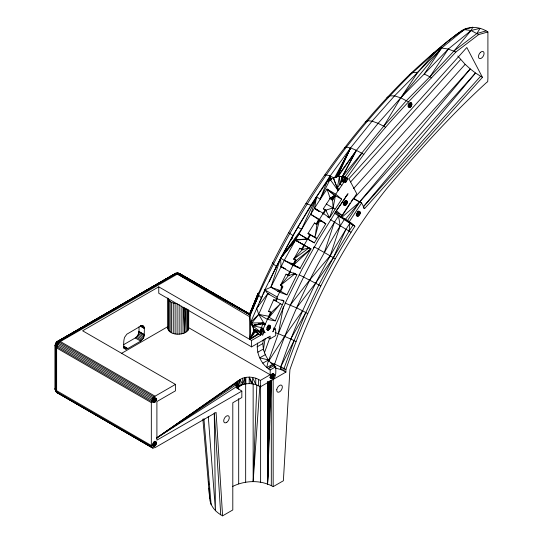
<?xml version="1.0" encoding="UTF-8"?>
<svg xmlns="http://www.w3.org/2000/svg" width="543" height="543" viewBox="0 0 543 543"><rect width="100%" height="100%" fill="white"/><g stroke="black" fill="none" stroke-linecap="round" stroke-linejoin="round"><path stroke-width="0.81" d="M184.756 307.528L184.742 332.886C179.299 335.235 168.737 334.929 167.78 327.599M236.707 387.593L237.108 382.021L236.137 384.702L236.585 386.664L156.459 438.167L237.902 380.935L237.902 387.349L237.115 388.455L237.108 382.021C242.748 375.559 253.527 376.007 260.341 380.433L270.163 374.758L270.163 369.973L275.742 366.756C275.654 370.883 276.74 376.082 273.17 379.19L273.17 486.65C260.939 479.727 245.09 480.256 232.669 486.44M239.979 379.367L237.902 387.349L239.972 385.788L239.979 379.367L242.687 384.587C248.545 382.808 255.19 383.406 260.341 386.86L285.917 372.091L285.917 369.525C302.98 319.203 326.139 270.937 354.891 226.248C349.278 220.214 340.916 218.116 335.35 212.014M237.841 387.152L242.687 384.587L242.694 378.166M271.256 380.066L267.584 483.901L267.787 381.851M270.516 380.589L267.584 483.901L267.984 381.946M267.584 381.763L267.584 483.901L268.894 381.546M202.872 419.094L209.659 498.298C210.182 506.151 215.904 512.307 222.589 515.85L232.798 509.958L232.798 402.77L241.832 397.551L241.832 391.123L156.9 440.156L156.9 401.555L175.464 390.831L175.464 384.403L82.624 330.802L158.76 286.847L251.599 340.447L260.769 335.18C262.269 331.535 260.396 327.212 263.138 323.859L265.269 324.28L270.753 311.709M261.427 330.293L262.384 329.506L262.405 328.182L261.427 330.293L259.907 331.508L259.52 332.52M270.163 380.439L267.584 483.901L269.335 381.743M267.584 483.901L269.79 381.098M274.235 375.328C274.072 371.079 268.486 376.652 271.235 378.396L273.075 377.67L274.235 375.328L272.091 374.093M144.357 328.481L143.406 325.936L141.784 325.671L140.644 326.119L126.831 334.203L124.51 337.441L123.94 340.061C123.641 342.592 122.684 351.219 127.775 348.558L140.698 341.106L143.311 338.303L144.248 335.818L144.357 328.481L140.277 326.133M253.147 383.758L253.147 481.627L256.839 385.055M183.256 307.223L184.742 332.886L188.211 330.063L188.726 327.748L270.163 374.758M253.147 481.627L259.853 386.032M260.769 335.18L258.909 334.108L249.746 339.375C251.226 330.925 250.411 322.372 249.95 314.132L179.943 273.726L178.647 273.197L176.013 273.19L57.714 341.269L55.542 343.658L55.094 345.81L55.094 388.693L55.542 390.872L56.621 392.351L152.413 447.921L155.04 447.649L216.094 412.415L222.589 515.85M360.28 213.297C357.572 205.634 354.158 223.214 360.28 213.297L357.423 211.648M252.719 325.332L250.818 324.232L250.676 322.325L264.814 289.894L280.568 258.203L297.835 227.15L316.515 196.966L327.015 181.654L330.124 179.394L336.436 176.651L339.443 176.237L342.334 176.577L341.886 181.403L337.305 188.068L338.119 190.647L335.723 194.143L341.669 199.213L329.465 217.899L327.388 216.698M285.917 372.091L284.064 371.018L284.064 368.453L294.123 340.549L305.797 312.544L318.917 284.844L333.382 257.654L349.122 231.121L349.862 223.261L345.409 219.318L338.486 215.917L334.44 213.1M123.777 344.588L135.261 337.963C139.015 335.669 139.347 330.816 138.92 326.886M237.115 388.455L237.902 380.935M156.445 399.784C156.737 395.304 150.818 400.415 153.343 402.539L155.135 402.058L156.445 399.784L153.594 398.134M273.17 486.65L283.385 480.752L289.914 369.661C312.639 304.06 344.35 240.78 388.252 186.738C419.372 150.336 451.423 114.566 486.82 82.271L487.702 81.762L487.906 78.436L487.906 31.976C479.102 25.989 467.034 25.596 458.74 32.784C441.344 45.626 425.149 60.042 409.361 74.805C340.502 142.375 285.408 224.368 249.95 314.132L179.943 273.726L178.287 273.577L60.341 341.527L58.481 343.183L57.11 345.531L56.635 347.948L56.635 390.831L57.11 392.704L153.174 448.151M152.413 447.921L151.327 445.504L151.327 402.621L151.809 400.205L153.174 397.856L155.04 396.2L175.464 384.403M156.445 443.55C156.737 439.077 150.818 444.188 153.343 446.319L155.135 445.83L156.445 443.55L153.594 441.9M411.859 104.718L411.377 102.919C405.702 103.034 409.205 111.933 411.859 104.718L409.001 103.068M461.231 31.867L466.403 28.358C446.237 39.958 430.131 57.402 412.707 72.565C388.869 95.812 366.81 120.79 346.454 147.126C307.257 198.446 275.416 255.067 250.051 314.397L179.183 273.496L177.323 273.041L174.113 274.269L176.013 273.19L57.714 341.269L56.2 342.653L55.25 346.597L55.25 389.48L56.757 391.87L151.456 446.543M347.357 202.641L346.916 200.815C341.275 200.652 344.608 210.026 347.357 202.641L344.506 200.991M151.809 447.378L56.621 392.351L55.793 390.207L55.963 346.115L57.714 344.296L152.413 398.969M269.389 294.143L267.808 293.627L256.724 308.315L258.706 314.383L267.387 319.393L275.253 320.879L283.941 301.066L276.489 298.636L267.808 293.627L264.814 289.894L270.903 287.213L284.247 260.355L295.725 239.728C305.417 222.426 315.877 205.519 327.042 189.127L335.438 195.616L332.336 200.007L331.807 199.709L334.169 196.132L335.438 195.616L341.669 199.213M270.163 369.973C261.353 364.638 255.828 353.221 257.647 343.02M56.621 392.351L56.757 391.87L55.542 390.872L55.094 388.693C55.135 390.865 56.492 392.684 58.481 393.478L59.377 393.39M275.742 366.756C266.966 361.4 261.454 350.004 263.274 339.823M263.348 350.079L265.113 338.493M342.334 176.577L344.981 176.835L347.968 178.959L345.776 182.176L343.739 182.475L338.119 190.647L330.124 179.394L320.207 199.098L316.515 196.966L310.779 214.356L321.32 221.422L319.576 220.2L316.963 224.415L314.954 237.25L319.576 220.2L325.807 223.797L314.302 242.857L308.064 239.259L310.433 234.997M317.193 210.222L314.54 208.247L316.515 196.966L301.528 229.282L280.568 258.203L270.903 287.213L279.584 292.222L286.935 294.863L296.912 274.765L295.677 274.052M270.516 327.51C268.561 319.162 263.932 336.993 270.516 327.51L267.658 325.861M339.158 189.14L337.305 188.068L339.443 176.237L336.436 176.651L335.187 177.473M268.48 361.041L278.355 333.646L283.371 306.768M331.807 199.709L330.164 198.324L327.042 189.127L334.617 195.609L335.438 195.616L333.09 207.942L329.465 217.899L323.221 213.263L314.54 208.247L319.393 211.668M205.912 289.127L178.647 273.197L179.183 273.496L177.33 273.102L175.47 273.489L57.117 341.812L55.963 343.19L55.094 345.81L56.635 347.948L151.327 402.621M155.04 396.2L60.341 341.527L57.714 341.269L55.094 345.81C55.21 343.685 56.452 341.791 58.481 341.038L176.013 273.19M326.255 210.752L323.336 208.743L330.164 198.324L332.336 200.007L332.669 198.439M329.099 180.615L330.103 176.027L350.561 147.927L372.077 121.157L394.523 95.894L441.622 48.042L464.292 29.593L472.831 27.15L471.066 30.53L454.023 50.94L429.893 76.801L406.402 100.659L383.697 126.207L342.545 176.584L341.886 181.403L343.739 182.475M265.357 354.633L259.737 357.83L268.452 359.975L266.708 367.692L272.335 364.496L268.303 368.901L273.889 365.683M274.106 366.308L274.636 364.115C291.883 313.406 315.171 264.726 344.194 219.698L345.409 219.318L359.744 201.901L341.866 217.281L338.486 215.917C314.54 253.004 294.632 292.629 278.355 333.646L275.213 332.642M260.667 330.897L261.482 327.653L252.441 325.624L251.85 323.004L250.676 322.325L258.706 314.383L267.808 293.627M151.456 401.447L56.757 346.773L56.981 342.518L58.481 341.038L58.481 343.183L153.174 397.856M242.687 384.587L244.723 377.677L244.73 384.111L245.85 377.405L245.85 383.833M341.818 185.258L339.959 184.186L342.219 176.536L356.412 150.33L378.118 123.322L400.768 97.842L441.622 48.042L448.287 49.067L455.882 52.006L478.688 34.589L487.906 31.976M328.481 181.43L330.103 176.027L326.289 174.832L324.571 175.158M332.051 199.362L332.336 200.007L333.741 196.654L335.438 195.616L335.886 196.322L334.617 195.609L330.164 198.324L332.608 199.743L333.09 207.942L325.78 210.155L323.234 214.302M335.241 258.726L324.327 252.502L334.413 222.114L330.28 219.447M275.335 269.654L276.428 266.504L292.921 235.513L310.847 205.281L330.103 176.027L333.694 177.717M291.516 239.47L292.921 235.513L288.604 232.682M328.393 180.799L330.103 176.027L331.257 179.434M264.393 352.916L269.796 337.943M354.891 226.248L349.862 223.261C321.049 268.018 297.869 316.365 280.765 366.769L280.765 369.518L284.064 371.018M291.476 239.463L292.921 235.513L291.068 240.128M296.912 274.765L289.745 271.758L281.064 266.742L280.568 258.203L295.446 240.223L310.922 248.925L296.234 260.504L293.79 259.092L299.831 248.246L301.711 249.223L303.883 244.798M55.542 390.872L55.793 390.207L151.327 445.504M260.823 334.237L261.339 332.879M249.59 313.956L258.203 293.186L258.644 295.127L249.637 316.739L249.746 339.375L255.217 331.916L253.289 328.922L261.373 333.592L263.715 332.587L264.977 332.71L263.335 328.719L261.482 327.653L259.907 331.508L253.289 328.922L258.909 334.108L254.477 331.488L252.441 325.624L263.416 323.207L265.269 324.28L263.335 328.719L263.715 332.587L262.676 335.309L259.907 331.508L252.441 325.624L263.62 322.732L265.473 323.804M249.699 313.847L258.203 293.186L250.051 314.397L177.33 273.102L57.117 341.812M320.207 199.098L327.015 181.654M261.373 333.592L263.335 328.719L260.694 329.581M249.726 314.207L258.203 293.186M263.62 322.732L251.85 323.004L258.706 314.383L263.62 322.732L263.416 323.207M257.966 306.51L258.604 304.976M259.568 302.668L262.554 295.799M276.706 298.134L275.79 300.252L273.645 299.784L268.581 311.288L271.025 312.7L280.473 303.727L267.387 319.393M276.095 301.195L277.385 298.209M261.488 298.053L258.644 295.127L250.011 315.001L178.287 273.577L175.47 273.489L55.542 343.658L56.757 342.64L56.621 342.158M276.489 298.636L279.584 292.222M431.78 55.277L432.452 53.75L441.622 48.042L424.212 74.024L400.768 97.842L383.697 126.207L378.118 123.322L372.077 121.157L367.672 120.722L365.174 122.073M275.253 320.879L269.016 317.282L271.025 312.7M258.644 295.127L250.038 314.648L178.287 273.577M334.413 222.114L345.918 229.241L333.382 257.654L315.673 283.039L296.526 307.854L284.899 303.001M344.357 147.974L346.454 147.126L350.561 147.927L334.407 178.05L336.436 176.651L337.155 176.794L350.561 147.927L356.412 150.33L363.803 154.341C391.245 117.363 424.775 85.76 455.882 52.006M263.267 294.299L265.405 289.792M269.314 281.532L276.428 266.504L273.373 264.034L272.661 262.663M336.836 176.875L350.561 147.927L335.689 177.432L336.436 176.651L342.219 176.536L341.886 181.403L343.923 181.104L345.776 182.176L346.115 177.887L344.981 176.835L361.95 153.269M258.332 333.735L249.746 339.375L254.151 330.09M295.494 259.737L293.335 264.271L291.068 264.292L295.134 265.398M336.735 176.909L350.561 147.927L335.893 177.344L336.436 176.651M307.453 238.9L309.788 234.685L308.125 233.307L314.512 223.003L316.284 224.184L318.483 219.677M290.315 271.9L288.496 275.579L280.473 285.38L282.917 286.792L280.697 291.265L277.731 291.15L280.283 290.566L282.475 286.141L280.473 285.38L286.046 274.167L289.243 275.688M288.021 274.975L289.84 271.317M289.745 271.758L292.928 265.364L280.568 258.203L298.921 233.972L307.609 238.988L304.128 245.239L310.922 248.925L300.062 268.432L292.928 265.364M278.355 333.646L294.123 340.549L280.765 366.769L281.172 369.695L284.064 368.453L285.917 369.525M253.289 328.922L258.224 333.673L249.746 339.375L254.491 330.164M337.155 176.794L356.412 150.33L342.545 176.584L341.886 181.403L344.622 177.473L347.54 179.584M325.732 184.247L330.103 176.027L331.135 179.489M267.237 337.312L270.163 338.805L275.742 335.588L275.742 330.796L274.643 328.4L272.844 331.854L273.17 330.979L286.656 300.225L302.017 269.28L318.632 239.415L336.619 210.365L348.029 193.729L346.97 194.971M296.234 260.504L293.831 264.835L300.062 268.432M295.738 259.968L293.335 264.271L293.831 264.835L310.922 248.925M303.32 246.325L304.1 244.934L302.919 244.296M290.851 338.839L305.797 312.544L307.65 313.616M334.379 195.962L334.95 195.799L332.336 200.007L332.153 199.206L330.164 198.324L334.542 195.684M269.219 316.576L271.344 312.992M249.746 339.375L254.477 331.488M325.807 223.797L319.46 219.365L323.221 213.263M322.915 213.474L325.033 210.046M316.284 224.184L318.877 220.003M454.023 50.94L476.829 33.523L480.141 28.297L471.066 30.53L464.292 29.593M334.278 196.023L330.164 198.324L332.947 198.046L334.169 196.132L330.164 198.324L332.255 199.009L332.336 200.007M268.649 361.129L284.756 336.09L302.526 310.779L305.797 312.544M344.235 177.894L345.728 178.538L343.923 181.104L344.622 177.473L342.545 176.584L347.968 178.959M341.14 216.867L350.215 203.062M351.124 201.684L352.936 198.928M335.431 211.722L342.273 215.673L356.737 193.695L348.918 178.762L466.817 47.492L482.455 77.357L364.557 208.621L363.321 207.908M359.744 201.901L347.493 220.533L353.031 225.175L349.122 231.121L345.918 229.241M349.353 221.605L361.604 202.973L353.391 198.236M448.287 49.067L424.212 74.024L429.893 76.801L448.287 49.067L471.066 30.53L478.688 34.589M386.887 97.638L389.806 95.826L394.523 95.894L400.768 97.842L417.764 72.3L436.239 51.09M345.511 197.421L336.422 210.779L342.273 215.673M332.608 199.743L335.438 195.616L335.533 196.118M338.085 176.624L356.412 150.33M346.841 177.907L363.803 154.341M55.257 345.029L55.786 344.296M290.261 305.098L309.741 279.923L330.171 255.801L340.203 225.752L338.486 215.917L349.862 223.261M281.009 287.987L282.475 286.141M280.568 258.203L295.725 239.728L307.609 238.988L295.446 240.223L304.128 245.239M359.249 202.322L470.258 68.927L465.168 64.332L457.797 56.031M363.247 206.903L475.519 73.006L482.455 77.357M449.142 40.535L450.174 39.32M346.013 196.335L347.086 195.107M345.687 196.804L346.78 195.561M345.3 197.36L346.407 196.104M332.947 198.046L334.95 195.799L333.741 196.654M350.629 181.973L460.607 59.533M353.5 188.659L465.168 64.332M295.087 259.676L293.79 259.092L302.281 249.658L304.684 245.327L295.446 240.223M353.486 198.928L470.258 68.927L475.519 73.006L359.323 202.376M363.267 206.917L480.596 76.285M313.392 248.049L314.485 246.889M151.809 400.205L57.11 345.531L56.2 344.208L57.124 343.359L58.481 343.183L56.2 342.653M458.475 33.456L459.039 32.98L455.903 34.793M262.384 329.506L263.335 328.719M339.185 176.448L339.592 176.366M280.473 285.38L295.059 273.692L293.6 272.851M333.626 196.824L334.95 195.799M293.79 259.092L309.062 247.852L302.281 249.658L299.831 248.246M242.925 384.254L239.972 385.788L241.302 384.824M236.137 386.311L236.137 384.702L156.438 438.147L237.108 382.021M156.432 438.12L236.585 382.754L236.585 387.58M409.361 74.805L412.707 72.565L417.764 72.3M239.972 385.788L242.735 384.023M121.422 353.432L168.167 326.445M158.76 286.847L158.76 293.274L251.599 346.882L270.163 336.165L270.163 338.805M123.437 303.87L124.897 303.035M132.92 298.446L134.379 297.612M257.083 346.848L262.703 343.651M257.755 352.203L263.382 349.006M262.805 363.158L268.452 359.975M272.457 365.283L274.636 364.115L284.064 368.453M330.164 198.324L334.149 196.288M175.973 273.502L177.323 273.041L178.681 273.496M295.059 273.692L288.496 275.579L286.046 274.167M476.829 33.523L486.046 30.903M56.621 345.185L55.542 345.185L55.42 344.33L56.044 343.339L56.2 344.208M344.703 177.622L346.115 177.887L344.662 177.581M344.805 177.731L346.115 177.887M167.807 298.324C168.948 302.193 173.543 303.374 177.099 303.707L177.099 334.155M305.94 203.462L310.847 205.281M258.706 314.383L268.744 316.277L269.016 317.282M268.581 311.288L270.027 311.567M344.052 177.71L345.172 177.982L343.923 181.104L345.402 178.226L345.776 182.176M58.142 341.92L59.377 342.226L154.076 396.899M275.403 368.086L280.765 369.518M270.346 362.588L274.636 364.115L274.636 367.129M270.903 287.213L280.283 290.566L280.697 291.265L286.935 294.863M344.357 177.982L345.728 178.538M285.503 268.785L281.064 266.742L283.351 267.706M249.515 314.709L176.366 273.57L59.37 341.113L59.377 342.226M284.247 260.355L293.335 264.271L291.489 263.179M281.064 266.742L283.385 267.794M299.166 274.772L320.77 285.917M296.526 307.854L302.526 310.779M400.768 97.842L408.255 101.731M354.436 199.288L361.604 202.973L364.557 208.621M314.064 246.766L324.327 252.502M429.893 76.801L431.753 77.873M410.25 102.369L411.675 103.197M410.433 102.776L411.859 103.604M409.782 102.885L411.927 104.127M408.818 103.686L411.675 105.335M408.519 104.304L411.377 105.953M408.132 104.874L410.99 106.523M407.99 105.03L410.841 106.679M408.404 105.756L410.549 106.991M407.922 106.102L410.067 107.344M408.16 106.72L409.585 107.548M383.697 126.207L385.557 127.279M327.042 189.127L335.723 194.143M345.952 200.7L347.377 201.521M345.294 200.808L347.432 202.044M344.31 201.616L347.167 203.265M344.011 202.234L346.868 203.883M358.645 210.969L360.07 211.79M358.835 211.37L360.274 212.279M343.617 202.783L346.475 204.433M358.19 211.471L360.335 212.707M343.169 203.252L346.02 204.901M343.4 204.005L345.538 205.24M357.246 212.272L360.104 213.922M343.638 204.609L345.063 205.437M343.529 204.616L344.954 205.444M343.19 204.643L344.622 205.464M356.955 212.89L359.812 214.539M356.575 213.453L359.432 215.103M356.133 213.935L358.991 215.585M356.364 214.702L358.509 215.944M356.595 215.333L358.027 216.155M356.364 215.354L357.796 216.182M356.147 215.388L357.579 216.209M326.268 204.005L334.95 209.014M323.336 208.743L325.78 210.155L329.465 217.899M349.122 231.121L350.982 232.194M310.779 214.356L319.46 219.365M314.512 223.003L316.963 224.415M297.835 227.15L301.528 229.282M308.125 233.307L316.813 238.323M307.983 233.578L316.664 238.594M301.711 249.223L302.933 249.929M297.245 266.525L298.704 267.366M264.814 289.894L277.188 297.041M281.865 299.865L283.941 301.066M273.645 299.784L282.326 304.799M269.029 325.081L270.462 325.902M268.459 325.114L270.604 326.35M268.48 325.664L270.624 326.9M294.123 340.549L295.983 341.622M265.371 324.056L263.518 322.983L252.441 325.624L263.138 323.859L264.991 324.931M267.441 326.486L270.292 328.135M267.108 327.083L269.966 328.732M266.701 327.626L269.559 329.275M266.952 328.474L269.097 329.71M267.183 329.187L268.609 330.015M266.708 329.336L268.14 330.158M263.124 331.637L264.977 332.71M272.708 373.462L274.134 374.283M272.111 373.523L274.249 374.758M271.242 374.297L274.1 375.946M270.991 374.914L273.848 376.564M270.848 375.159L273.706 376.808M270.638 375.512L273.496 377.161M270.217 376.021L273.075 377.67M270.462 376.835L272.6 378.077M269.973 377.1L272.118 378.335M270.224 377.623L271.649 378.451M269.81 377.575L271.235 378.396M141.913 325.366L143.956 326.547M140.881 325.447L144.282 327.409M140.284 325.909L144.363 328.264M138.927 331.501L144.363 334.637M138.927 331.556L144.363 334.692M241.832 391.123L237.882 388.483L236.585 386.664M138.811 332.676L144.248 335.818M138.458 333.931L143.895 337.067M137.874 335.16L143.311 338.303M137.107 336.293L142.544 339.429M136.218 337.251L141.655 340.386M135.261 337.963L140.698 341.106M123.702 346.203L127.775 348.558M123.573 346.278L127.653 348.633M123.417 347.045L126.811 349.006M123.865 347.961L125.901 349.142M123.756 348.158L125.121 348.945M155.02 397.849L156.445 398.677M153.655 397.544L156.513 399.193M153.404 398.759L156.262 400.408M153.106 399.376L155.963 401.026M152.732 399.933L155.59 401.582M152.278 400.408L155.135 402.058M152.515 401.175L154.653 402.411M152.026 401.379L154.171 402.614M152.298 401.834L153.723 402.655M154.836 441.208L156.262 442.036M155.02 441.622L156.445 442.443M154.368 441.73L156.513 442.966M153.404 442.531L156.262 444.181M153.106 443.149L155.963 444.798M152.732 443.706L155.59 445.355M152.99 444.595L155.135 445.83M152.515 444.941L154.653 446.176M152.026 445.145L154.171 446.387M152.298 445.606L153.723 446.434M298.921 233.972L314.302 242.857M207.358 289.982L208.811 290.831M210.983 292.1L212.435 292.949M213.881 293.804L215.333 294.652M217.505 295.921L218.951 296.777M220.404 297.625L221.849 298.474M177.33 273.984L249.637 316.739M178.647 273.197L180.547 274.269M314.54 208.247L318.551 211.044M56.757 346.773L55.542 345.185L55.793 347.323M57.714 393.247L56.2 391.863L55.094 388.693M253.466 327.205L250.914 323.424L253.296 327.395M57.124 343.359L57.714 344.296M55.42 390.179L57.124 392.664M249.237 383.575L249.23 377.147L252.617 383.833L252.61 377.405L255.76 384.587L255.76 378.159M263.05 331.047L263.715 332.587M337.305 188.068L333.287 177.717L338.119 190.647M249.23 377.147L251.497 383.752M55.542 389.351L56.044 391.164M330.13 179.747L330.103 176.027L330.972 179.611M203.91 418.639L211.132 504.773M208.268 416.393L215.469 510.807L214.261 413.026M339.443 176.237L339.959 184.186M208.573 481.383L208.79 484.763M209.007 488.15L209.659 498.298M214.342 413.019L220.736 514.778M185.048 308.376L186.208 332.085L186.208 308.404M330.103 176.027L330.259 180.256M335.438 195.616L335.438 196.084M271.31 380.066L271.31 485.578M260.62 386.005L260.62 482.218M260.341 380.433L260.341 386.86M258.482 379.36L258.482 385.788M251.599 340.447L251.599 346.882M245.667 383.419L245.667 482.177M238.689 386.745L238.689 389.277M238.689 398.562L238.689 483.813M188.726 309.985L188.672 328.915M188.211 309.761L188.211 330.063M187.376 309.137L187.376 331.128M183.018 307.311L183.018 333.531M181.138 306.042L181.138 333.952M179.149 304.562L179.149 334.169M175.117 303.462L175.117 333.904M173.258 303.008L173.258 333.45M171.568 302.356L171.568 332.798M170.129 301.521L170.129 331.97M169.002 300.55L169.002 330.992M168.215 299.471L168.215 329.92M167.78 297.998L167.807 328.773M236.307 383.976L236.253 386.365L236.307 383.976M276.794 389.698L276.774 390.546A3.937 2.274 -60 0 0 279.57 391.836A3.937 2.274 -60 0 0 282.319 387.274A3.937 2.274 -60 0 0 279.998 385.197L278.566 386.188A3.937 2.274 -60 0 0 276.794 389.698M480.569 52.332L479.897 53.031A3.937 2.274 -60 0 0 478.573 57.402L478.845 58.026A3.937 2.274 -60 0 0 482.313 57.415A3.937 2.274 -60 0 0 483.962 52.671L483.691 52.053A3.937 2.274 -60 0 0 480.569 52.332M275.247 328.943L273.815 328.115L275.247 328.943M226.811 422.284A3.937 2.274 -60 0 0 228.712 416.067A3.937 2.274 -60 0 0 223.92 419.495A3.937 2.274 -60 0 0 226.811 422.284"/></g></svg>
